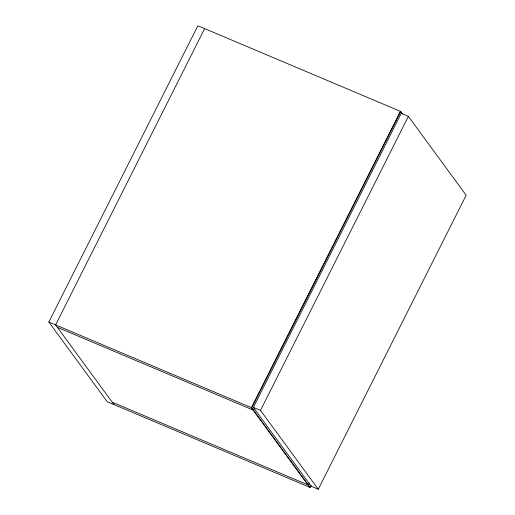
<?xml version="1.0" encoding="UTF-8"?>
<svg xmlns="http://www.w3.org/2000/svg" width="515" height="515" viewBox="0 0 515 515"><rect width="100%" height="100%" fill="white"/><g stroke="black" fill="none" stroke-linecap="round" stroke-linejoin="round"><path stroke-width="0.77" d="M311.189 485.297L310.107 487.454L107.204 401.7L48.841 322.055L197.869 25.75L400.767 111.504L402.518 113.892M204.635 28.608L55.607 324.92L113.969 404.558M310.107 487.454L251.745 407.816L400.767 111.504M253.361 407.391L401.237 113.358L408.376 116.377L466.159 195.224L318.276 489.25L311.137 486.231L253.361 407.391L260.5 410.404L318.276 489.25M254.577 408.047L253.496 410.204L57.358 327.308M260.5 410.404L408.376 116.377M309.438 482.909L308.356 485.066L112.219 402.17M48.841 322.055L251.745 407.816M402.144 113.738L400.393 111.343L251.365 407.655L309.727 487.293"/></g></svg>
